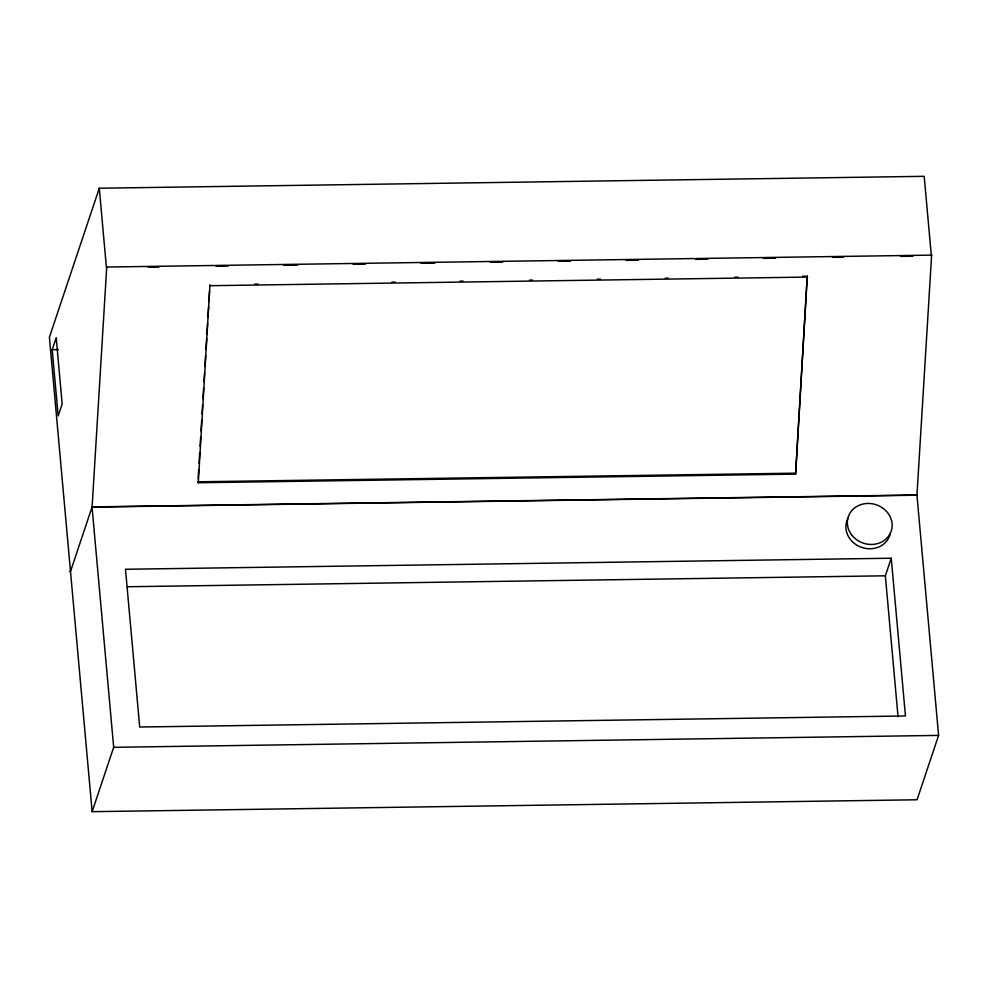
<?xml version="1.0" encoding="UTF-8"?>
<svg xmlns="http://www.w3.org/2000/svg" width="988" height="988" viewBox="0 0 988 988"><rect width="100%" height="100%" fill="white"/><g stroke="black" fill="none" stroke-linecap="round" stroke-linejoin="round"><path stroke-width="1.48" d="M69.543 571.496L70.506 571.484L92.106 506.906L106.729 267.032L931.635 255.126L916.95 495.198L938.6 735.405L917.062 799.774L92.143 811.679L49.4 337.279L99.282 188.226L924.188 176.321L931.363 255.941L931.635 255.126M198.131 478.723L198.687 469.485M199.07 463.323L199.724 452.541M200.095 446.391L200.663 437.153M201.033 430.99L201.688 420.221M202.071 414.058L202.626 404.821M203.009 398.67L203.664 387.889M204.034 381.726L204.602 372.488M204.973 366.338L205.628 355.557M206.01 349.406L206.665 338.625M206.949 334.006L207.603 323.224M207.974 317.074L208.629 306.292M208.913 301.673L209.567 290.904M795.599 474.129L807.258 276.121L795.599 474.129L198.292 482.749L209.95 284.742M52.203 349.703L56.205 337.723L62.17 403.931L58.169 415.899L52.203 349.703L58.341 349.604M106.729 267.032L106.445 267.847L99.282 188.226M92.143 811.679L113.682 747.311L92.045 507.103L916.95 495.198M898.043 716.708L885.347 575.806L891.238 558.22L125.488 569.273L139.703 727.02L905.453 715.967L891.238 558.22M148.077 267.242L158.87 267.093M215.927 266.266L228.265 266.093M283.766 265.29L297.647 265.093M353.148 264.29L365.486 264.105M420.999 263.314L434.881 263.104M490.381 262.302L502.719 262.129M558.232 261.326L570.558 261.153M626.071 260.35L638.409 260.165M695.453 259.35L707.791 259.165M763.304 258.374L775.629 258.189M832.686 257.362L843.48 257.213M900.525 256.386L912.863 256.213M254.706 284.099L257.794 284.05M392.075 282.111L395.163 282.074M459.988 281.135L463.076 281.086M529.445 280.135L532.532 280.086M597.357 279.147L600.445 279.11M665.27 278.171L668.345 278.122M734.714 277.171L737.801 277.122M802.627 276.195L805.714 276.146M210.296 285.693L807.604 277.072M795.254 473.178L197.946 481.798L198.292 482.749M92.106 506.906L917.025 495M127.316 586.749L885.347 575.806M113.682 747.311L938.6 735.405M890.349 533.261A22.638 20.254 18.5 0 1 861.474 547.327A22.638 20.254 18.5 0 1 848.05 518.28M851.335 534.483A22.638 20.254 18.5 0 0 890.015 533.928A22.638 20.254 18.5 0 0 867.896 503.448A22.638 20.254 18.5 0 0 851.335 534.483"/></g></svg>
